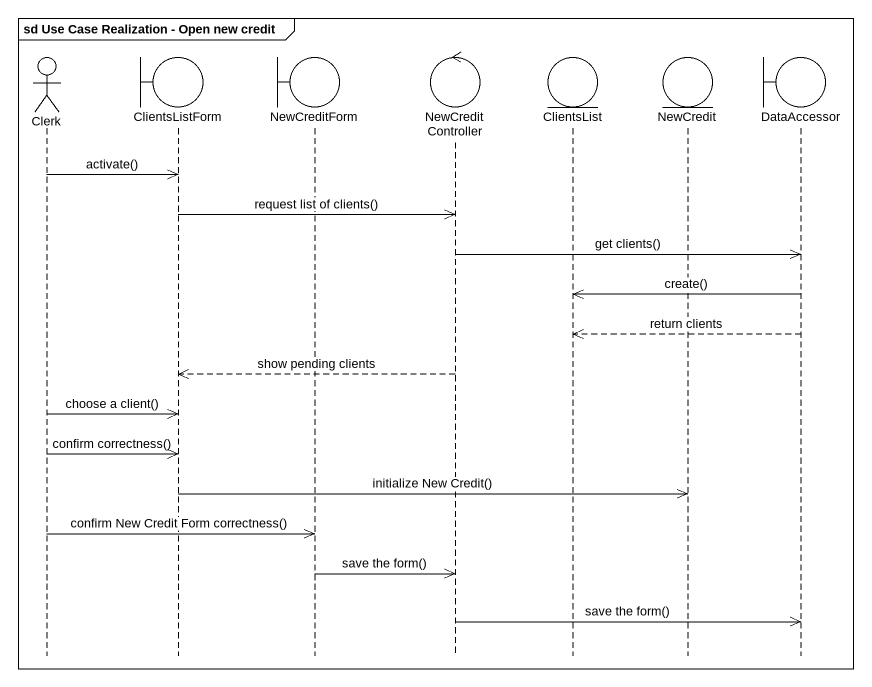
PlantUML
@startuml
mainframe sd Use Case Realization - Open new credit
hide footbox
actor Clerk
boundary ClientsListForm
boundary NewCreditForm
control NewCreditController
entity ClientsList
entity NewCredit
boundary DataAccessor

Clerk ->> ClientsListForm : activate()
ClientsListForm ->> NewCreditController : request list of clients()
NewCreditController ->> DataAccessor : get clients()
DataAccessor ->> ClientsList : create()
DataAccessor -->> ClientsList : return clients
NewCreditController -->> ClientsListForm : show pending clients
Clerk ->> ClientsListForm : choose a client()
Clerk ->> ClientsListForm : confirm correctness()
ClientsListForm ->> NewCredit : initialize New Credit()
Clerk ->> NewCreditForm : confirm New Credit Form correctness()
NewCreditForm ->> NewCreditController : save the form()
NewCreditController ->> DataAccessor : save the form()
@enduml
